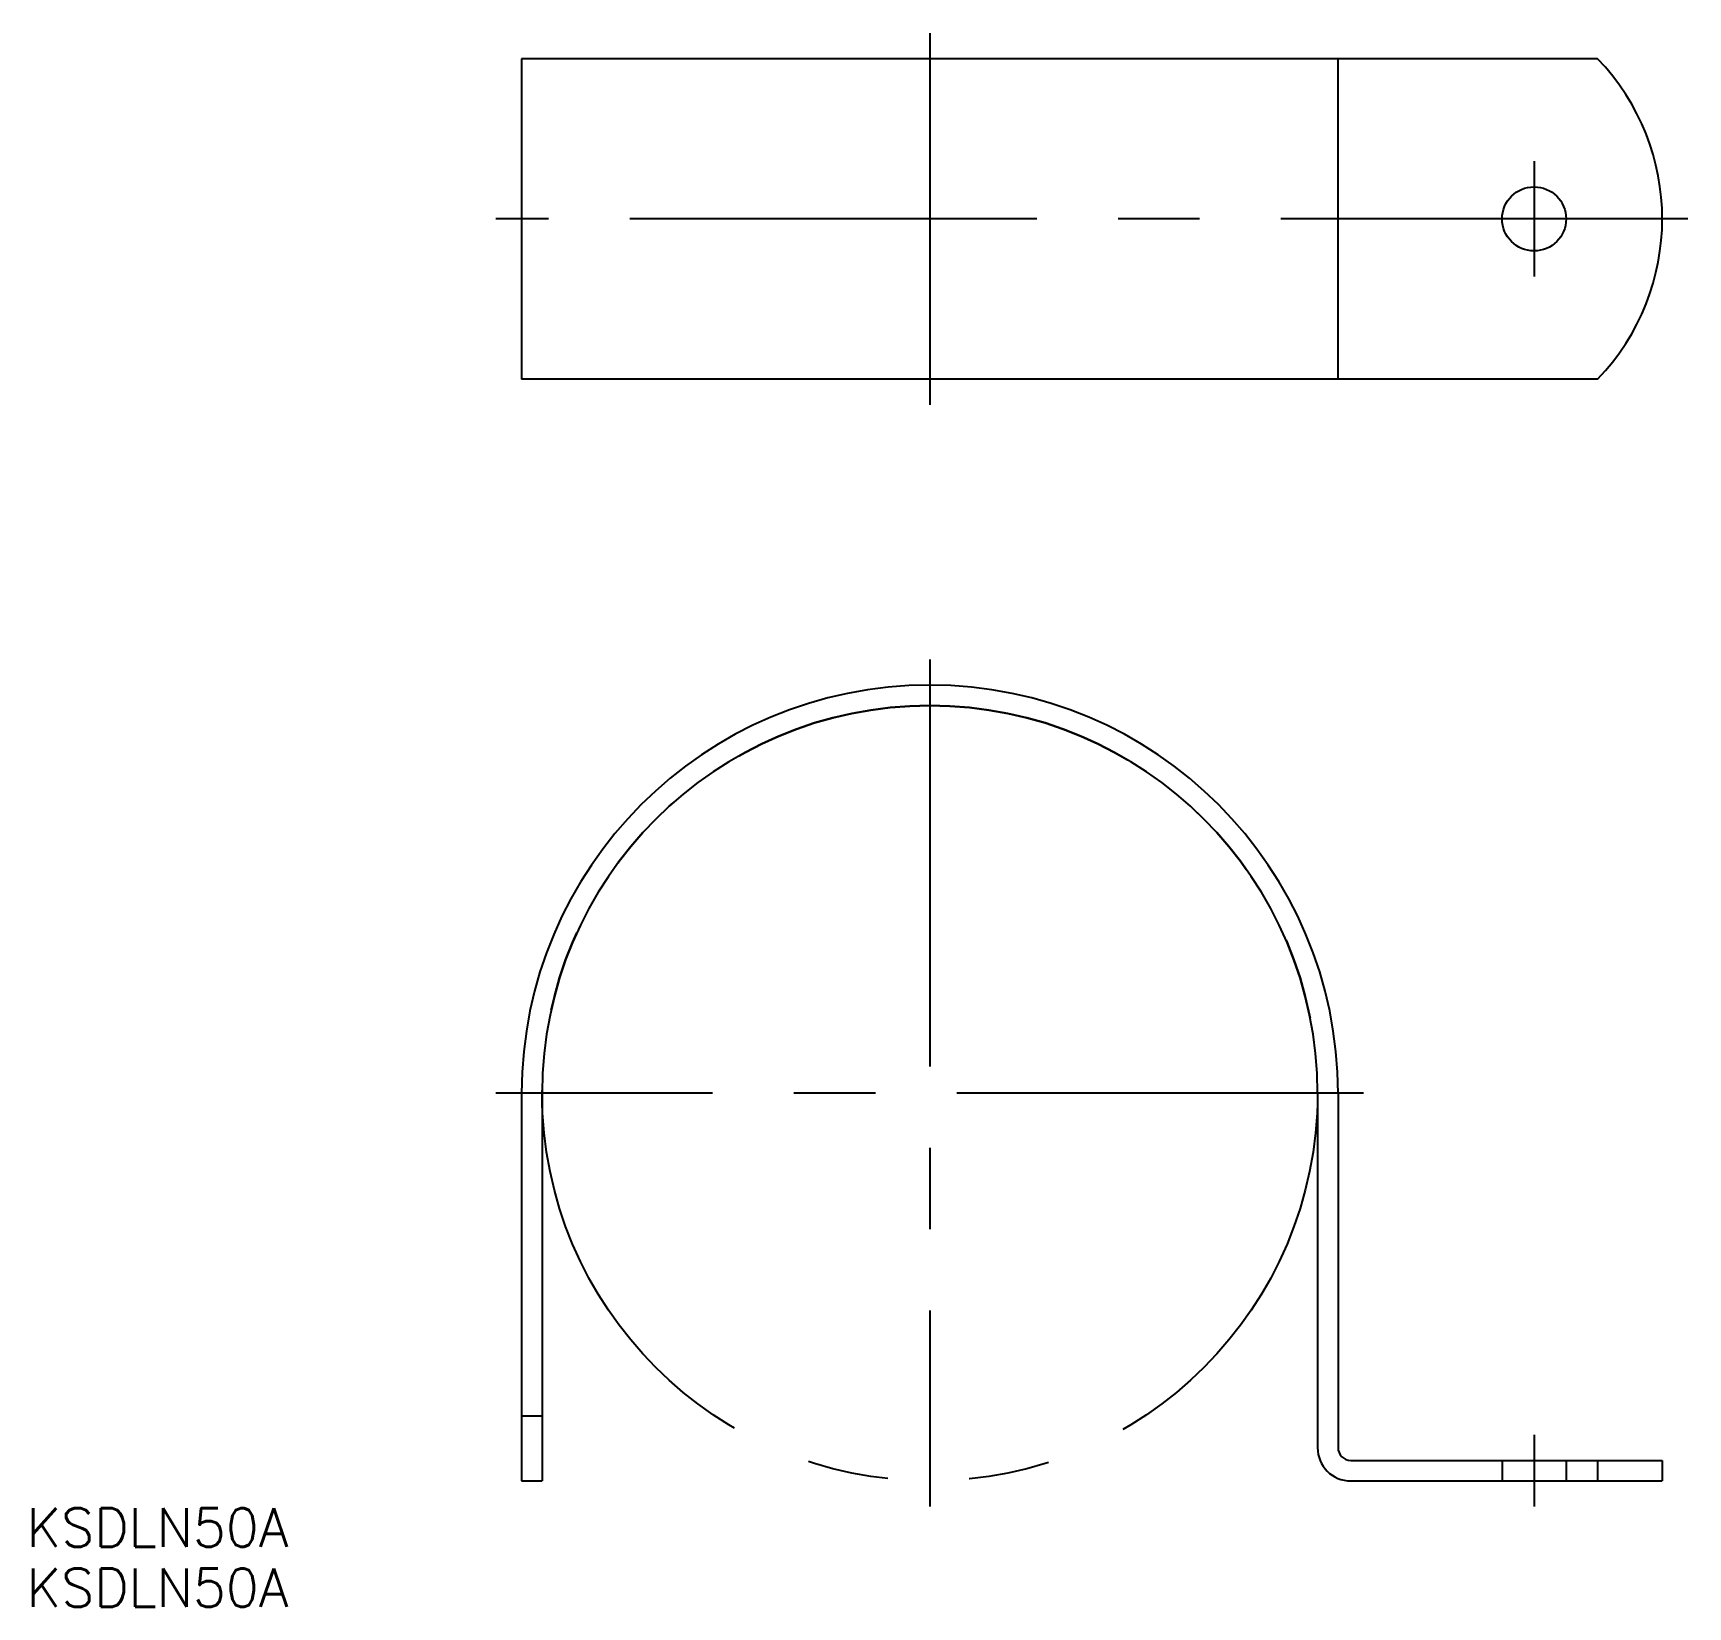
# Model space of a CAD drawing. Extents: x -70 to 59, y -40 to 83.
import ezdxf

# ---------------------------------------------------------------- set-up
doc = ezdxf.new("R2010")
doc.units = 0
for name, pattern in [('CENTER', [50.8, 31.75, -6.35, 6.35, -6.35]), ('DASHED', [19.05, 12.7, -6.35]), ('PHANTOM', [63.5, 31.75, -6.35, 6.35, -6.35, 6.35, -6.35])]:
    doc.linetypes.add(name, pattern=pattern)
doc.layers.get('0').update_dxf_attribs({"linetype": 'CONTINUOUS'})
doc.layers.add('CENTER', color=1, linetype='CENTER')
doc.styles.get("Standard").update_dxf_attribs({"font": 'txt.shx', "height": 3, "bigfont": 'bigfont.shx'})

msp = doc.modelspace()

# ---------------------------------------------------------------- linework, layer by layer
at = {"color": 7, "linetype": 'CONTINUOUS'}
for p, q in [((-31.85, 80.72), (-31.85, 55.72)), ((52.1, 80.72), (-31.85, 80.72)), ((31.85, 55.72), (31.85, 80.72)), ((52.1, 55.72), (-31.85, 55.72)), ((-31.85, 0), (-31.85, -30.25)), ((-30.25, 0), (-30.25, -30.25)), ((30.25, 0), (30.25, -27.65)), ((31.85, 0), (31.85, -27.65)), ((-30.25, -25.2), (-31.85, -25.2)), ((32.85, -28.65), (57.15, -28.65)), ((52.1, -28.65), (52.1, -30.25)), ((57.15, -28.65), (57.15, -30.25)), ((-31.85, -30.25), (-30.25, -30.25)), ((32.85, -30.25), (57.15, -30.25))]:
    msp.add_line(p, q, dxfattribs=at)
at = {"color": 3, "linetype": 'DASHED'}
for p, q in [((44.65, -28.65), (44.65, -30.25)), ((49.65, -28.65), (49.65, -30.25))]:
    msp.add_line(p, q, dxfattribs=at)
at = {"color": 7, "linetype": 'CONTINUOUS'}
msp.add_circle((47.15, 68.22), 2.5, dxfattribs=at)
at = {"color": 3, "linetype": 'PHANTOM'}
msp.add_circle((0, 0), 30.25, dxfattribs=at)
at = {"color": 7, "linetype": 'CONTINUOUS'}
for centre, radius, start, end in [((39.15, 68.22), 18, 316.017, 43.983), ((0, 0), 31.85, 0, 180), ((0, 0), 30.25, 0, 180), ((32.85, -27.65), 2.6, 180, 270), ((32.85, -27.65), 1, 180, 270)]:
    msp.add_arc(centre, radius, start, end, dxfattribs=at)
at = {"layer": 'CENTER', "color": 1, "linetype": 'CENTER'}
for p, q in [((0, 82.72), (0, 53.72)), ((47.15, 72.72), (47.15, 63.72)), ((59.15, 68.22), (-33.85, 68.22)), ((0, 33.85), (0, -32.25)), ((33.85, 0), (-33.85, 0)), ((47.15, -26.65), (47.15, -32.25))]:
    msp.add_line(p, q, dxfattribs=at)

# ---------------------------------------------------------------- texts
at = {"color": 7, "linetype": 'CONTINUOUS'}
for p in [(-70.48, -35.38), (-70.48, -40.08)]:
    msp.add_text('KSDLN50A', height=3, dxfattribs=at).set_placement(p)

doc.saveas('drawing.dxf')
